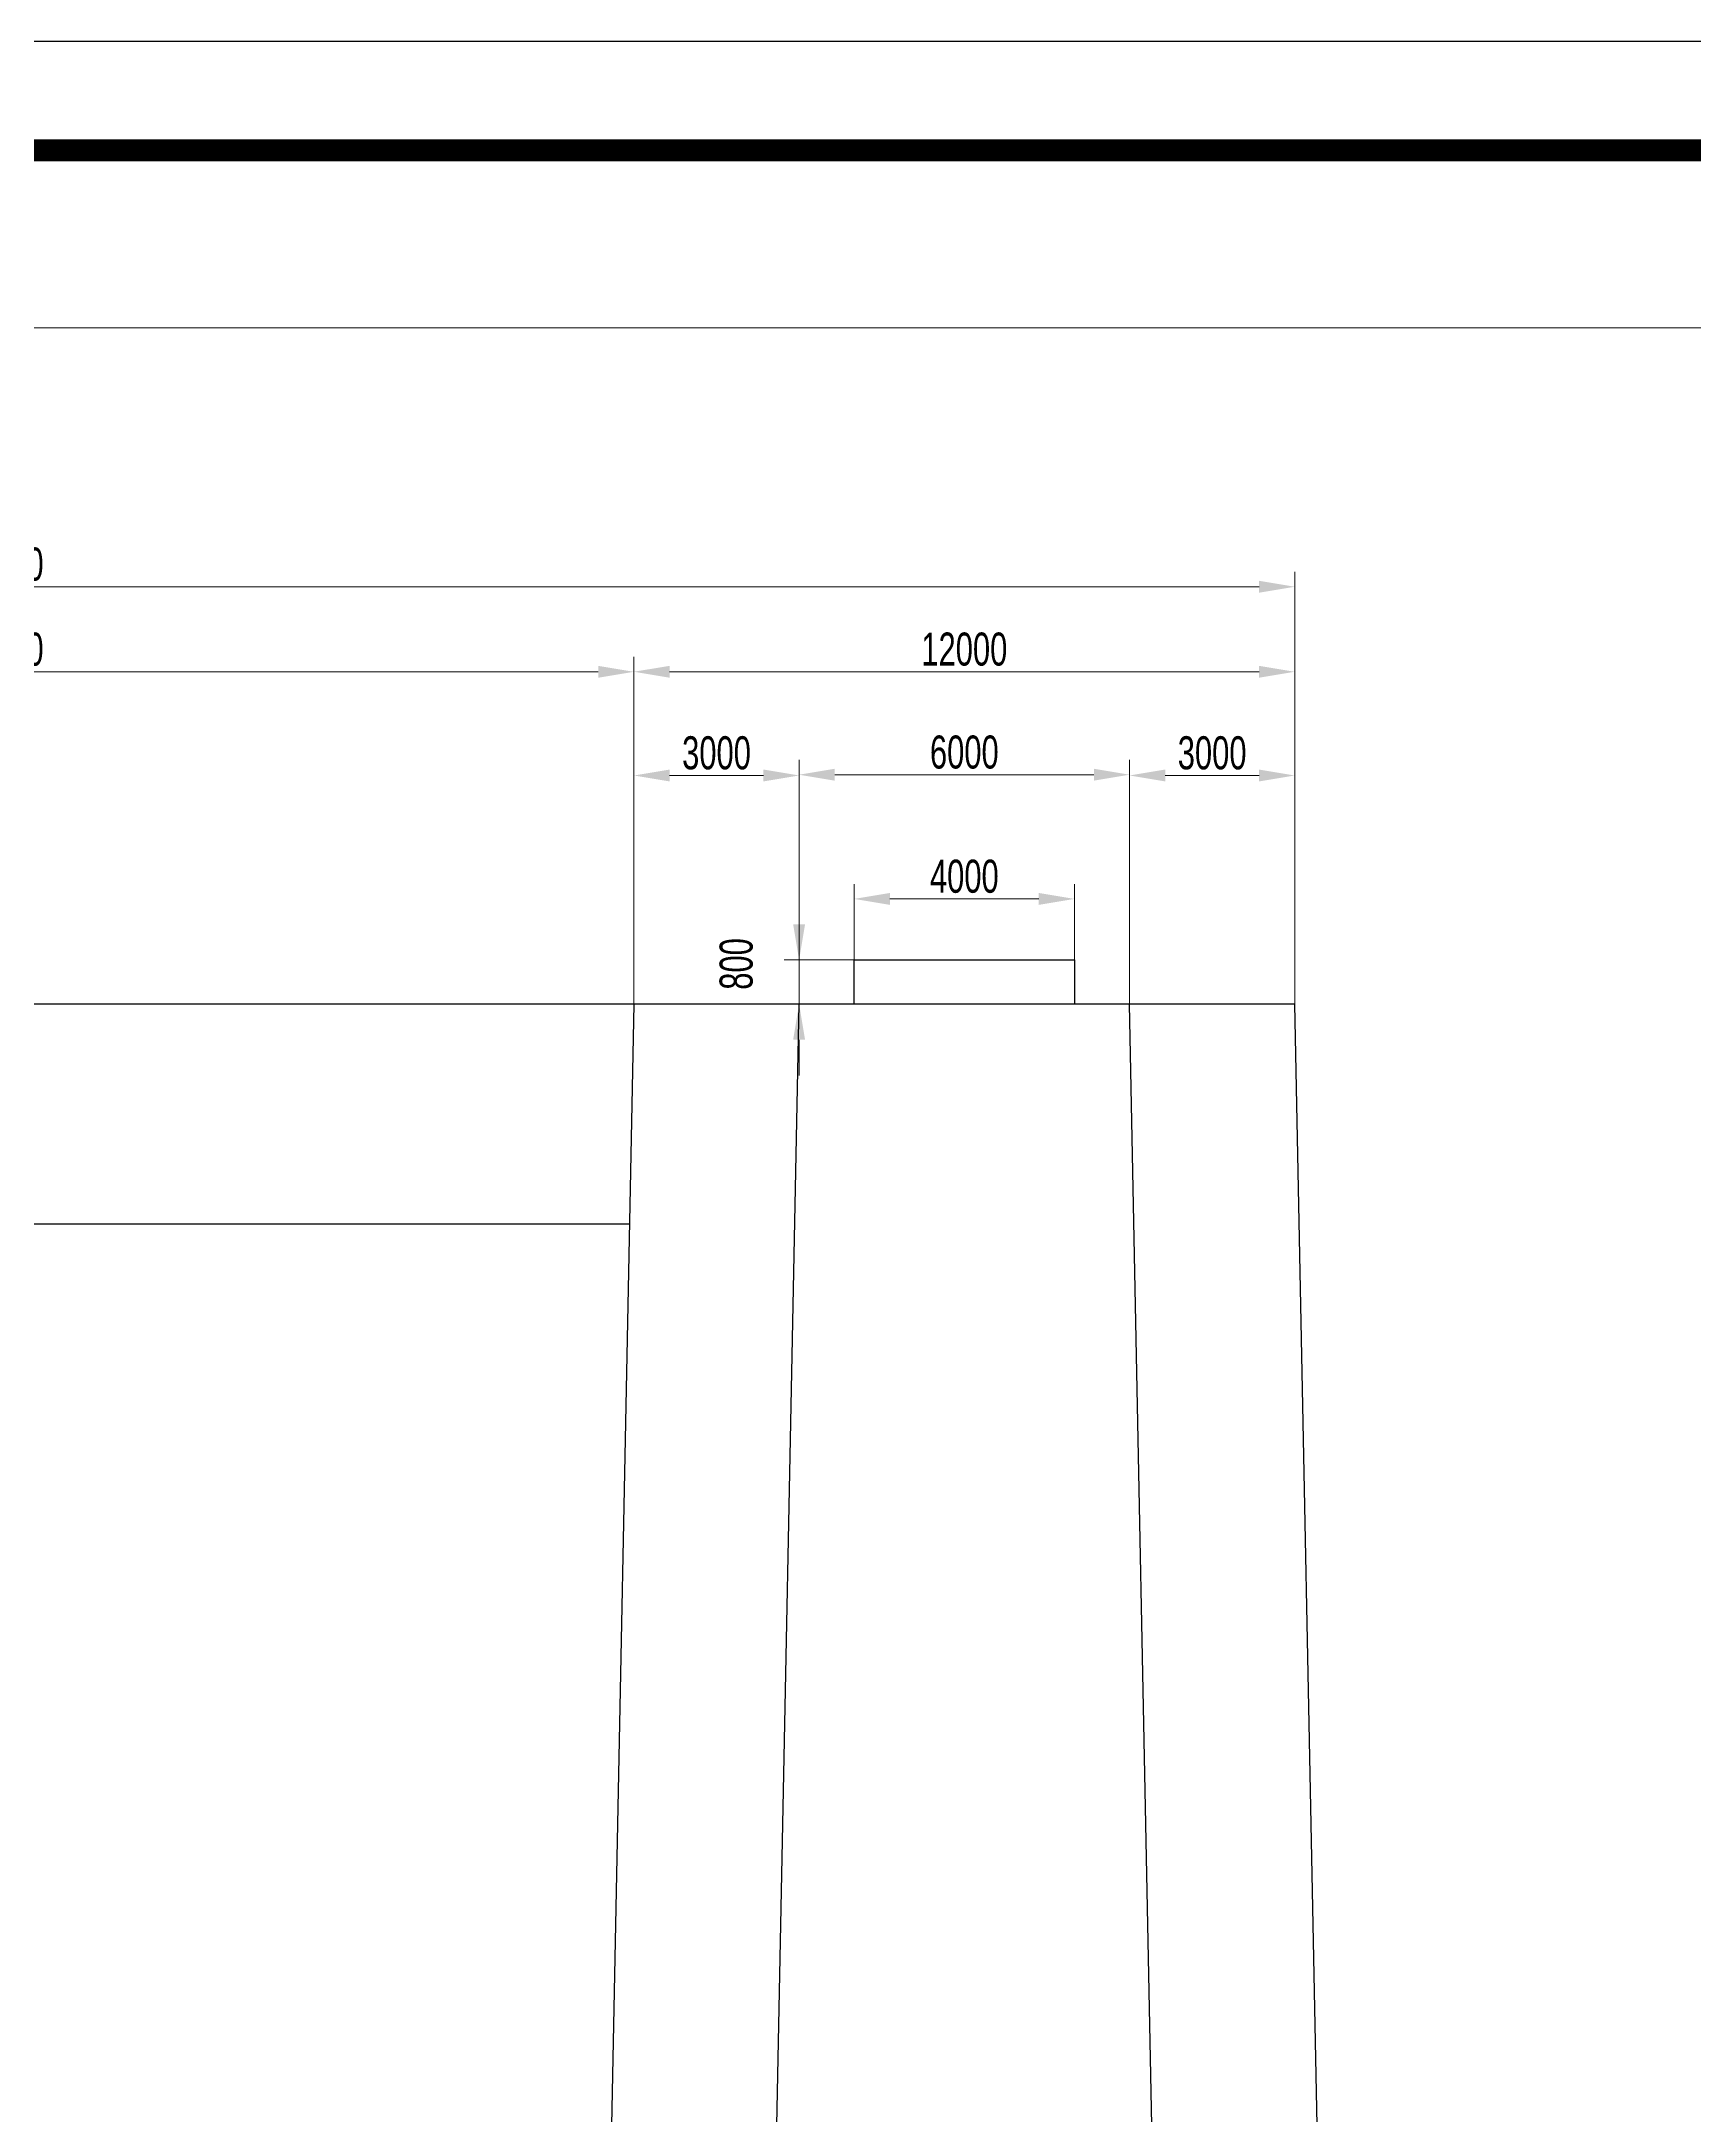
# Model space of a CAD drawing. Header units: millimetres. Extents: x 321435 to 489435, y -71599 to 47189.
# Drawn here: x 382116 to 412116, y 9534 to 47189 of the extents above; entities that cross this region are included whole.
import ezdxf

# ---------------------------------------------------------------- set-up
doc = ezdxf.new("R2010")
doc.units = ezdxf.units.MM
doc.header["$LTSCALE"] = 0.3
doc.header["$PDMODE"] = 34
doc.header["$PDSIZE"] = 5
doc.layers.get('Defpoints').update_dxf_attribs({"lineweight": 50})
doc.layers.add('尺寸标注', color=4, linetype='Continuous')
doc.layers.add('细实线', color=5, linetype='Continuous', lineweight=13)
doc.layers.add('轮廓线', color=3, linetype='Continuous', lineweight=50)
doc.styles.add('CIVIL', font='fsdb_e.shx', dxfattribs={"width": 0.7, "height": 600, "bigfont": 'fsdb.shx'})
doc.dimstyles.new('修改1', dxfattribs={"dimscale": 0.216, "dimtxt": 600, "dimasz": 3000, "dimexe": 1250, "dimexo": 0.625, "dimgap": 500, "dimtad": 1, "dimdec": 0, "dimdsep": 46, "dimtxsty": 'CIVIL', "dimcen": 2.5, "dimclrd": 3, "dimclre": 3, "dimclrt": 3, "dimadec": 0, "dimazin": 0, "dimtfac": 1, "dimtdec": 0, "dimtmove": 1, "dimatfit": 3, "dimfxl": 1, "dimlwd": 18, "dimlwe": 18, "dimarcsym": 0})

# ---------------------------------------------------------------- blocks, each defined once
blk = doc.blocks.new('*D129')
at = {"layer": 'Defpoints', "color": 0, "ltscale": 100, "transparency": 16777216}
for p in [(395874, 33870), (395874, 29705), (401874, 29705)]:
    blk.add_point(p, dxfattribs=at)
at = {"layer": '轮廓线', "color": 3, "lineweight": 18, "ltscale": 100, "transparency": 16777216}
for p, q in [((395874, 29705), (395874, 34140)), ((401874, 29705), (401874, 34140)), ((401226, 33870), (396522, 33870))]:
    blk.add_line(p, q, dxfattribs=at)
at = {"layer": '轮廓线', "color": 3, "ltscale": 100, "transparency": 16777216}
for points in [[(396522, 33978), (396522, 33762), (395874, 33870)], [(401226, 33978), (401226, 33762), (401874, 33870)]]:
    blk.add_solid(points, dxfattribs=at)
at = {"layer": '轮廓线', "color": 3, "ltscale": 100, "transparency": 16777216, "insert": (398874, 34278), "char_height": 600, "attachment_point": 5, "style": 'CIVIL'}
blk.add_mtext('6000', dxfattribs=at)
blk = doc.blocks.new('*D130')
at = {"layer": 'Defpoints', "color": 0, "ltscale": 100, "transparency": 16777216}
for p in [(396874, 31614), (396874, 30505), (400874, 30505)]:
    blk.add_point(p, dxfattribs=at)
at = {"layer": '轮廓线', "color": 3, "lineweight": 18, "ltscale": 100, "transparency": 16777216}
for p, q in [((396874, 30505), (396874, 31884)), ((400874, 30505), (400874, 31884)), ((400226, 31614), (397522, 31614))]:
    blk.add_line(p, q, dxfattribs=at)
at = {"layer": '轮廓线', "color": 3, "ltscale": 100, "transparency": 16777216}
for points in [[(397522, 31722), (397522, 31506), (396874, 31614)], [(400226, 31722), (400226, 31506), (400874, 31614)]]:
    blk.add_solid(points, dxfattribs=at)
at = {"layer": '轮廓线', "color": 3, "ltscale": 100, "transparency": 16777216, "insert": (398874, 32022), "char_height": 600, "attachment_point": 5, "style": 'CIVIL'}
blk.add_mtext('4000', dxfattribs=at)
blk = doc.blocks.new('*D131')
at = {"layer": 'Defpoints', "color": 0, "ltscale": 100, "transparency": 16777216}
for p in [(396874, 30505), (395874, 29705), (396874, 29705)]:
    blk.add_point(p, dxfattribs=at)
at = {"layer": '轮廓线', "color": 3, "lineweight": 18, "ltscale": 100, "transparency": 16777216}
for p, q in [((395874, 31153), (395874, 31801)), ((396874, 30505), (395604, 30505)), ((395874, 30505), (395874, 29705)), ((396874, 29705), (395604, 29705)), ((395874, 29057), (395874, 28409))]:
    blk.add_line(p, q, dxfattribs=at)
at = {"layer": '轮廓线', "color": 3, "ltscale": 100, "transparency": 16777216}
for points in [[(395766, 31153), (395982, 31153), (395874, 30505)], [(395766, 29057), (395982, 29057), (395874, 29705)]]:
    blk.add_solid(points, dxfattribs=at)
at = {"layer": '轮廓线', "color": 3, "ltscale": 100, "transparency": 16777216, "insert": (394734, 30433), "char_height": 600, "attachment_point": 5, "rotation": 90, "style": 'CIVIL'}
blk.add_mtext('800', dxfattribs=at)
blk = doc.blocks.new('*D132')
at = {"layer": 'Defpoints', "color": 0, "ltscale": 100, "transparency": 16777216}
for p in [(401874, 33856), (401874, 29705), (404874, 29705)]:
    blk.add_point(p, dxfattribs=at)
at = {"layer": '轮廓线', "color": 3, "lineweight": 18, "ltscale": 100, "transparency": 16777216}
for p, q in [((401874, 29705), (401874, 34126)), ((404874, 29705), (404874, 34126)), ((404226, 33856), (402522, 33856))]:
    blk.add_line(p, q, dxfattribs=at)
at = {"layer": '轮廓线', "color": 3, "ltscale": 100, "transparency": 16777216}
for points in [[(402522, 33964), (402522, 33748), (401874, 33856)], [(404226, 33964), (404226, 33748), (404874, 33856)]]:
    blk.add_solid(points, dxfattribs=at)
at = {"layer": '轮廓线', "color": 3, "ltscale": 100, "transparency": 16777216, "insert": (403374, 34264), "char_height": 600, "attachment_point": 5, "style": 'CIVIL'}
blk.add_mtext('3000', dxfattribs=at)
blk = doc.blocks.new('*D133')
at = {"layer": 'Defpoints', "color": 0, "ltscale": 100, "transparency": 16777216}
for p in [(392874, 35740), (392874, 29705), (404874, 29705)]:
    blk.add_point(p, dxfattribs=at)
at = {"layer": '轮廓线', "color": 3, "lineweight": 18, "ltscale": 100, "transparency": 16777216}
for p, q in [((392874, 29705), (392874, 36010)), ((404874, 29705), (404874, 36010)), ((404226, 35740), (393522, 35740))]:
    blk.add_line(p, q, dxfattribs=at)
at = {"layer": '轮廓线', "color": 3, "ltscale": 100, "transparency": 16777216}
for points in [[(393522, 35848), (393522, 35632), (392874, 35740)], [(404226, 35848), (404226, 35632), (404874, 35740)]]:
    blk.add_solid(points, dxfattribs=at)
at = {"layer": '轮廓线', "color": 3, "ltscale": 100, "transparency": 16777216, "insert": (398874, 36148), "char_height": 600, "attachment_point": 5, "style": 'CIVIL'}
blk.add_mtext('12000', dxfattribs=at)
blk = doc.blocks.new('*D128')
at = {"layer": 'Defpoints', "color": 0, "ltscale": 100, "transparency": 16777216}
for p in [(395874, 33856), (392874, 29705), (395874, 29705)]:
    blk.add_point(p, dxfattribs=at)
at = {"layer": '轮廓线', "color": 3, "lineweight": 18, "ltscale": 100, "transparency": 16777216}
for p, q in [((392874, 29705), (392874, 34126)), ((395874, 29705), (395874, 34126)), ((393522, 33856), (395226, 33856))]:
    blk.add_line(p, q, dxfattribs=at)
at = {"layer": '轮廓线', "color": 3, "ltscale": 100, "transparency": 16777216}
for points in [[(393522, 33964), (393522, 33748), (392874, 33856)], [(395226, 33964), (395226, 33748), (395874, 33856)]]:
    blk.add_solid(points, dxfattribs=at)
at = {"layer": '轮廓线', "color": 3, "ltscale": 100, "transparency": 16777216, "insert": (394374, 34264), "char_height": 600, "attachment_point": 5, "style": 'CIVIL'}
blk.add_mtext('3000', dxfattribs=at)
blk = doc.blocks.new('*D134')
at = {"layer": 'Defpoints', "color": 0, "ltscale": 100, "transparency": 16777216}
for p in [(392874, 35739), (369874, 29705), (392874, 29705)]:
    blk.add_point(p, dxfattribs=at)
at = {"layer": '轮廓线', "color": 3, "lineweight": 18, "ltscale": 100, "transparency": 16777216}
for p, q in [((369874, 29705), (369874, 36009)), ((392874, 29705), (392874, 36009)), ((370522, 35739), (392226, 35739))]:
    blk.add_line(p, q, dxfattribs=at)
at = {"layer": '轮廓线', "color": 3, "ltscale": 100, "transparency": 16777216}
for points in [[(370522, 35847), (370522, 35631), (369874, 35739)], [(392226, 35847), (392226, 35631), (392874, 35739)]]:
    blk.add_solid(points, dxfattribs=at)
at = {"layer": '轮廓线', "color": 3, "ltscale": 100, "transparency": 16777216, "insert": (381374, 36147), "char_height": 600, "attachment_point": 5, "style": 'CIVIL'}
blk.add_mtext('23000', dxfattribs=at)
blk = doc.blocks.new('*D135')
at = {"layer": 'Defpoints', "color": 0, "ltscale": 100, "transparency": 16777216}
for p in [(404874, 37284), (357874, 29705), (404874, 29705)]:
    blk.add_point(p, dxfattribs=at)
at = {"layer": '轮廓线', "color": 3, "lineweight": 18, "ltscale": 100, "transparency": 16777216}
for p, q in [((357874, 29705), (357874, 37554)), ((358522, 37284), (404226, 37284)), ((404874, 29705), (404874, 37554))]:
    blk.add_line(p, q, dxfattribs=at)
at = {"layer": '轮廓线', "color": 3, "ltscale": 100, "transparency": 16777216}
for points in [[(358522, 37392), (358522, 37176), (357874, 37284)], [(404226, 37392), (404226, 37176), (404874, 37284)]]:
    blk.add_solid(points, dxfattribs=at)
at = {"layer": '轮廓线', "color": 3, "ltscale": 100, "transparency": 16777216, "insert": (381374, 37692), "char_height": 600, "attachment_point": 5, "style": 'CIVIL'}
blk.add_mtext('47000', dxfattribs=at)

msp = doc.modelspace()

# ---------------------------------------------------------------- linework, layer by layer
at = {"ltscale": 100}
for p, q in [((392874, 29705.3), (369874, 29705.3)), ((392874, 29705.3), (391874, -20294.7)), ((404874, 29705.3), (392874, 29705.3)), ((394874, -20294.7), (395874, 29705.3)), ((402874, -20294.7), (401874, 29705.3)), ((405874, -20294.7), (404874, 29705.3)), ((392794, 25705.3), (369954, 25705.3))]:
    msp.add_line(p, q, dxfattribs=at)
msp.add_lwpolyline([(400874, 29705.3), (396874, 29705.3), (396874, 30505.3), (400874, 30505.3)], close=True, dxfattribs=at)
at = {"layer": '尺寸标注', "color": 7}
msp.add_lwpolyline([(321434.7, -71599.4), (489434.7, -71599.4), (489434.7, 47188.5), (321434.7, 47188.5)], close=True, dxfattribs=at)
at = {"layer": '细实线', "color": 7}
msp.add_line((331333.7, 41989), (487454.9, 41989), dxfattribs=at)
at = {"layer": '轮廓线', "color": 7, "const_width": 400}
msp.add_lwpolyline([(331333.7, -69619.6), (487454.9, -69619.6), (487454.9, 45208.7), (331333.7, 45208.7)], close=True, dxfattribs=at)

# ---------------------------------------------------------------- dimensions: what is measured, and where the dimension line sits
at = {"layer": '轮廓线', "ltscale": 100}
for p1, p2, distance, picture, middle in [((357874, 29705.3), (404874, 29705.3), 7578.5, '*D135', (381374, 37691.8)), ((369874, 29705.3), (392874, 29705.3), 6033.6, '*D134', (381374, 36147)), ((404874, 29705.3), (392874, 29705.3), -6034.5, '*D133', (398874, 36147.8)), ((392874, 29705.3), (395874, 29705.3), 4150.7, '*D128', (394374, 34264)), ((401874, 29705.3), (395874, 29705.3), -4164.5, '*D129', (398874, 34277.8)), ((404874, 29705.3), (401874, 29705.3), -4150.7, '*D132', (403374, 34264)), ((400874, 30505.3), (396874, 30505.3), -1108.7, '*D130', (398874, 32022)), ((396874, 30505.3), (396874, 29705.3), -1000, '*D131', (394734, 30432.9))]:
    dim = msp.add_aligned_dim(p1=p1, p2=p2, distance=distance, dimstyle='修改1', override={"dimfxl": 1.5}, dxfattribs=at)
    dim.commit()
    dim.dimension.update_dxf_attribs({"geometry": picture, "text_midpoint": middle})

doc.saveas('drawing.dxf')
